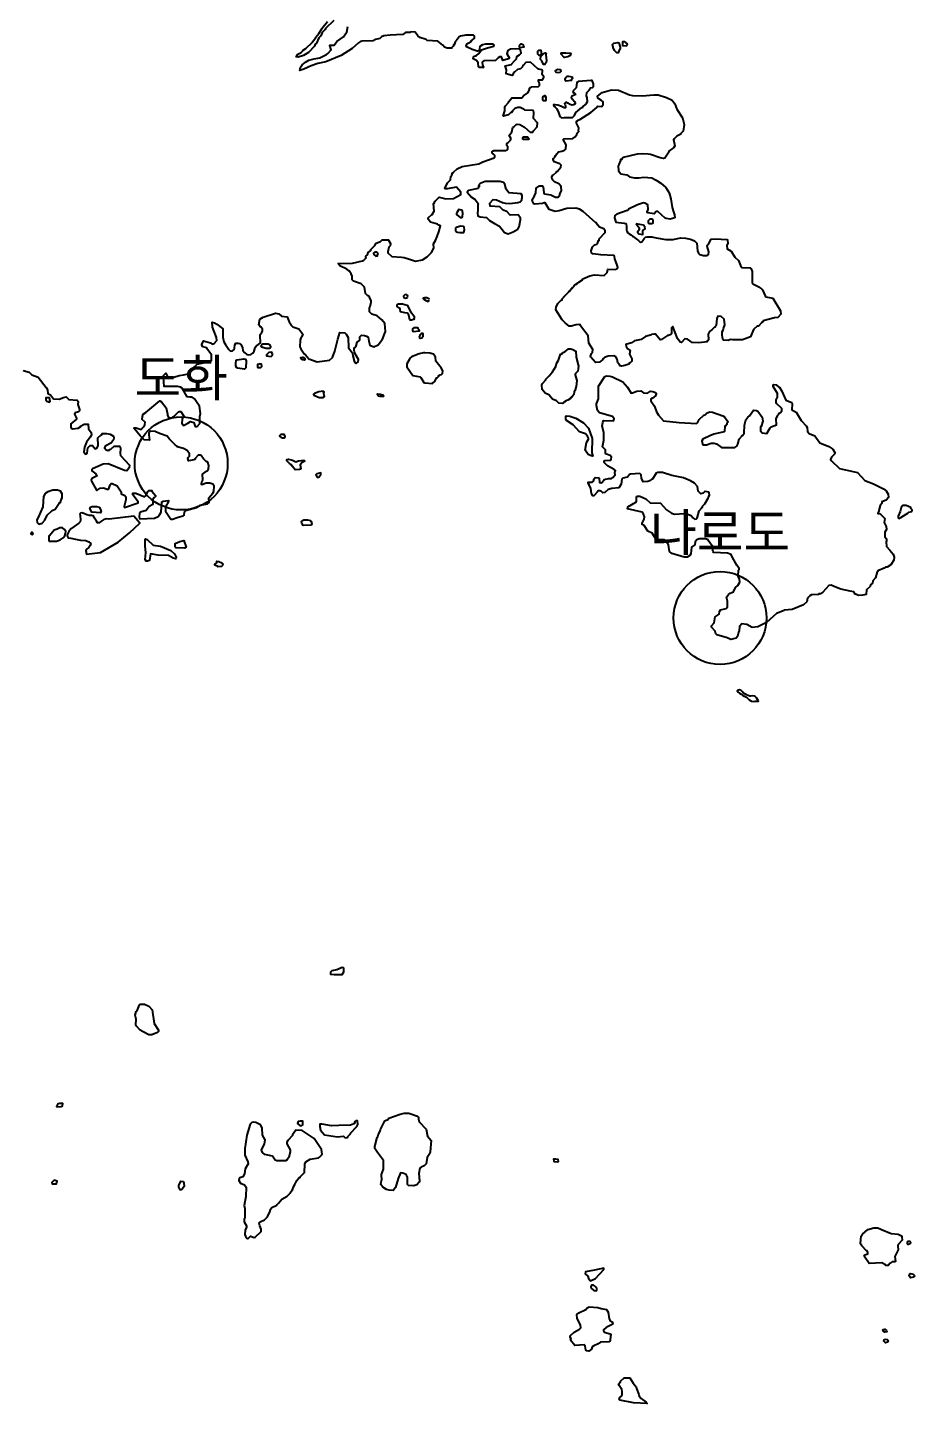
# Model space of a CAD drawing. Header units: millimetres. Extents: x -19392 to 580976, y -49129 to 736091.
# Drawn here: x 226149 to 250010, y 81149 to 118143 of the extents above; entities that cross this region are included whole.
import ezdxf
from ezdxf.enums import TextEntityAlignment as Align

# ---------------------------------------------------------------- set-up
doc = ezdxf.new("R2010")
doc.units = ezdxf.units.MM
for name, color, linetype in [('2121', 7, 'Continuous'), ('2122', 7, 'Continuous'), ('AWS', 4, 'Continuous'), ('AWS명', 2, 'Continuous')]:
    doc.layers.add(name, color=color, linetype=linetype)
doc.styles.get("Standard").update_dxf_attribs({"font": ''})
doc.styles.get('Standard').set_extended_font_data('Gulim')

msp = doc.modelspace()

# ---------------------------------------------------------------- linework, layer by layer
at = {"layer": '2121', "color": 7}
for points in [[(226030, 108920), (226193, 108877), (226262, 108802), (226437, 108741), (226650, 108466), (226688, 108398), (226694, 108307), (226769, 108270), (226844, 108161), (227000, 108149), (227117, 108200), (227188, 108212), (227261, 108143), (227482, 108125), (227513, 108088), (227501, 108007), (227552, 107869), (227552, 107838), (227521, 107807), (227427, 107788), (227421, 107778), (227421, 107778), (227414, 107747), (227465, 107638), (227465, 107613), (227316, 107488), (227316, 107401), (227328, 107369), (227361, 107358), (227516, 107373), (227584, 107414), (227578, 107423), (227672, 107476), (227784, 107483), (227791, 107358), (227866, 107258), (227873, 107196), (227839, 107130), (227735, 106995), (227686, 106864), (227668, 106739), (227709, 106670), (227756, 106696), (227768, 106839), (227836, 106909), (227898, 106909), (227967, 106814), (228024, 106840), (228054, 106909), (228042, 107115), (228135, 107191), (228147, 107191), (228159, 107228), (228159, 107228), (228272, 107226), (228372, 107210), (228460, 107154), (228473, 107116), (228464, 107061), (228405, 106985), (228405, 106973), (228242, 106891), (228217, 106844), (228261, 106788), (228317, 106774), (228349, 106776), (228356, 106794), (228393, 106807), (228480, 106892), (228623, 106892), (228655, 106830), (228646, 106692), (228655, 106636), (228894, 106375), (228887, 106306), (228825, 106228), (228755, 106234), (228319, 106410), (228180, 106401), (227900, 106277), (227882, 106259), (227882, 106227), (227989, 106144), (228020, 106090), (227883, 106021), (227883, 106021), (227858, 105983), (227867, 105948), (228003, 105703), (228027, 105709), (228108, 105762), (228189, 105766), (228321, 105723), (228340, 105741), (228371, 105848), (228396, 105885), (228427, 105883), (228558, 105817), (228671, 105662), (228671, 105605), (228771, 105562), (228797, 105524), (228797, 105443), (228748, 105268), (228754, 105237), (229128, 105363), (229128, 105388), (228984, 105582), (228984, 105625), (229059, 105625), (229274, 105536), (229302, 105532), (229334, 105554), (229390, 105670), (229414, 105695), (229496, 105692), (229496, 105680), (229496, 105680), (229590, 105565), (229590, 105533), (229552, 105496), (229540, 105496), (229521, 105464), (229522, 105315), (229422, 105264), (229341, 105155), (229187, 105112), (229160, 105079), (229154, 104992), (229161, 104951), (229173, 104938), (229561, 104952), (229661, 104993), (229699, 105038), (229741, 105115), (229759, 105390), (229796, 105412), (229940, 105428), (229940, 105404), (229860, 105260), (229860, 105141), (230005, 104926), (230048, 104929), (230198, 104982), (230335, 105014), (230360, 105033), (230372, 105123), (230397, 105162), (230691, 105237), (230691, 105237), (230803, 105303), (230990, 105336), (231034, 105376), (231027, 105495), (231139, 105620), (231164, 105670), (231170, 105814), (231132, 105870), (231051, 105894), (230951, 105894), (230838, 105851), (230826, 105862), (230826, 105888), (230851, 105958), (230869, 105981), (230856, 106132), (230961, 106217), (230981, 106223), (231018, 106269), (231030, 106370), (230999, 106453), (230986, 106453), (230985, 106467), (230955, 106479), (230880, 106544), (230823, 106638), (230798, 106644), (230736, 106643), (230662, 106558), (230655, 106537), (230642, 106537), (230642, 106537), (230630, 106521), (230480, 106492), (230461, 106555), (230467, 106580), (230504, 106617), (230510, 106685), (230448, 106770), (230348, 106823), (230179, 106872), (230179, 106885), (230166, 106885), (230122, 106922), (229972, 107075), (229903, 107159), (229697, 107232), (229584, 107283), (229453, 107295), (229416, 107233), (229409, 107195), (229429, 107051), (229423, 107045), (229291, 107054), (229183, 107164), (229015, 107365), (229021, 107384), (229072, 107381), (229203, 107335), (229246, 107369), (229246, 107382), (229271, 107407), (229302, 107463), (229302, 107463), (229314, 107532), (229233, 107607), (229239, 107683), (229263, 107749), (229332, 107795), (229705, 108110), (229757, 108075), (229876, 107918), (229913, 107752), (229913, 107709), (229951, 107646), (230032, 107650), (230058, 107663), (230058, 107675), (230095, 107691), (230211, 107808), (230232, 107823), (230276, 107816), (230357, 107698), (230357, 107679), (230314, 107610), (230302, 107485), (230302, 107485), (230325, 107468), (230348, 107445), (230458, 107508), (230533, 107554), (230626, 107520), (230661, 107416), (230712, 107416), (230782, 107496), (230782, 107687), (230805, 107768), (230776, 107965), (230712, 108057), (230637, 108161), (230580, 108205), (230524, 108201), (230442, 108216), (230311, 108444), (230261, 108471), (230192, 108491), (229825, 108490), (229804, 108742), (229810, 108783), (229866, 108846), (229916, 108758), (229954, 108749), (230085, 108744), (230229, 108784), (230229, 108784), (230344, 108807), (230517, 108838), (230597, 108985), (230714, 109091), (230881, 109128), (231059, 109152), (231096, 109202), (231095, 109340), (231095, 109340), (230976, 109515), (230976, 109528), (230869, 109561), (230838, 109599), (230838, 109618), (230887, 109718), (231075, 109665), (231119, 109631), (231169, 109644), (231169, 109644), (231238, 109725), (231237, 109806), (231130, 110087), (231117, 110218), (231180, 110207), (231246, 110169), (231393, 110051), (231405, 110051), (231406, 109817), (231431, 109695), (231475, 109623), (231495, 109597), (231569, 109483), (231613, 109444), (231667, 109453), (231709, 109486), (231719, 109521), (231726, 109614), (231757, 109658), (231809, 109653), (231851, 109646), (231900, 109611), (231931, 109527), (231942, 109462), (231986, 109402), (232051, 109350), (232104, 109339), (232161, 109348), (232212, 109386), (232246, 109443), (232273, 109538), (232273, 109538), (232313, 109590), (232372, 109627), (232417, 109669), (232417, 109724), (232406, 109810), (232407, 109894), (232451, 109947), (232474, 109985), (232467, 110029), (232426, 110092), (232408, 110099), (232373, 110147), (232398, 110304), (232485, 110355), (232822, 110462), (232910, 110449), (232978, 110380), (233135, 110366), (233185, 110228), (233257, 110127), (233285, 110098), (233448, 110045), (233555, 109903), (233521, 109819), (233502, 109800), (233480, 109733), (233475, 109558), (233501, 109501), (233594, 109374), (233626, 109345), (233719, 109239), (233942, 109151), (234270, 109204), (234358, 109274), (234417, 109438), (234500, 109767), (234554, 109943), (234686, 109937), (234725, 109895), (234774, 109806), (234780, 109531), (234885, 109403), (234900, 109336), (234900, 109313), (234950, 109144), (234988, 109120), (235001, 109123), (235044, 109157), (235057, 109220), (234962, 109371), (234943, 109422), (234934, 109457), (234936, 109532), (234956, 109537), (234993, 109588), (235015, 109682), (235080, 109726), (235092, 109750), (235092, 109825), (235136, 109870), (235211, 109864), (235211, 109864), (235268, 109849), (235315, 109820), (235327, 109714), (235362, 109603), (235468, 109556), (235579, 109608), (235702, 109761), (235779, 109966), (235761, 110190), (235679, 110283), (235552, 110396), (235408, 110433), (235352, 110495), (235345, 110608), (235364, 110639), (235395, 110758), (235392, 110794), (235351, 110895), (235318, 110925), (235305, 110925), (235244, 110989), (235218, 111160), (235125, 111250), (234918, 111325), (234881, 111362), (234880, 111462), (234855, 111524), (234805, 111602), (234792, 111602), (234739, 111646), (234552, 111737), (234507, 111797), (234891, 111812), (235160, 111869), (235197, 111887), (235260, 111950), (235247, 111969), (235253, 111992), (235297, 112032), (235316, 112094), (235384, 112151), (235384, 112151), (235384, 112176), (235491, 112284), (235524, 112342), (235645, 112392), (235686, 112432), (235858, 112437), (235858, 112424), (235915, 112340), (235908, 112271), (235871, 112240), (235840, 112115), (235846, 112084), (235946, 111984), (236209, 111973), (236209, 111973), (236283, 111960), (236428, 111912), (236585, 111857), (236778, 111900), (236899, 111978), (237020, 112093), (237080, 112214), (237068, 112328), (237128, 112413), (237171, 112528), (237213, 112648), (237256, 112813), (237217, 112825), (237179, 112860), (236993, 112912), (236924, 112993), (236924, 113031), (237030, 113112), (237042, 113112), (237042, 113137), (237085, 113208), (237073, 113412), (237085, 113415), (237098, 113441), (237085, 113447), (237117, 113462), (237123, 113481), (237222, 113581), (237403, 113538), (237610, 113545), (237803, 113652), (237809, 113714), (237692, 113855), (237434, 113804), (237384, 113807), (237378, 113816), (237448, 113969), (237527, 114045), (237533, 114139), (237564, 114170), (237583, 114233), (237608, 114244), (237608, 114244), (237608, 114256), (237707, 114345), (237844, 114408), (238287, 114479), (238394, 114529), (238705, 114643), (238718, 114655), (238718, 114705), (238687, 114736), (238674, 114736), (238649, 114767), (238649, 114811), (238661, 114823), (238690, 114833), (239011, 114834), (239054, 114859), (239067, 114875), (239073, 114931), (239042, 114969), (239042, 115012), (239054, 115037), (239073, 115043), (239141, 115113), (239147, 115131), (239147, 115169), (239103, 115243), (239178, 115338), (239209, 115462), (239228, 115462), (239228, 115475), (239296, 115538), (239296, 115538), (239324, 115547), (239396, 115538), (239521, 115464), (239671, 115326), (239740, 115330), (239759, 115364), (239858, 115471), (239864, 115577), (239764, 115696), (239770, 115858), (239763, 115896), (239750, 115911), (239526, 115919), (239513, 115935), (239401, 115994), (239338, 115994), (239263, 115969), (239194, 115900), (239194, 115887), (239182, 115887), (239182, 115862), (239154, 115859), (239089, 115794), (238952, 115761), (238945, 115771), (238989, 115906), (238988, 116017), (239001, 116017), (239006, 116036), (239084, 116128), (239084, 116147), (239084, 116147), (239101, 116153), (239175, 116250), (239443, 116257), (239493, 116305), (239612, 116391), (239649, 116470), (239656, 116514), (239669, 116527), (239689, 116528), (239713, 116546), (239892, 116555), (239918, 116583), (239923, 116651), (239898, 116705), (239898, 116736), (240004, 116740), (240035, 116796), (240035, 116821), (239997, 116883), (240004, 116980), (239985, 117002), (239897, 117020), (239879, 117033), (239684, 117214), (239558, 117206), (239486, 117126), (239474, 117126), (239461, 117089), (239409, 117031), (239328, 117013), (239247, 116941), (239247, 116941), (239228, 116937), (239185, 116853), (239023, 116902), (239035, 117005), (239003, 117117), (239166, 117149), (239166, 117162), (239246, 117252), (239303, 117301), (239309, 117362), (239382, 117407), (239427, 117450), (239414, 117540), (239405, 117555), (239359, 117571), (239146, 117558), (239083, 117524), (239058, 117499), (239046, 117440), (239102, 117337), (239103, 117311), (239090, 117299), (238940, 117254), (238902, 117351), (238852, 117351), (238809, 117329), (238740, 117261), (238428, 117244), (238391, 117222), (238384, 117203), (238385, 117140), (238385, 117140), (238416, 117069), (238297, 117071), (238284, 117084), (238272, 117197), (238228, 117253), (238142, 117297), (238146, 117352), (238177, 117377), (238230, 117393), (238288, 117442), (238312, 117474), (238320, 117485), (238364, 117544), (238523, 117600), (238695, 117641), (238701, 117667), (238677, 117698), (238470, 117694), (238388, 117675), (238321, 117634), (238305, 117578), (238306, 117572), (238309, 117550), (238304, 117539), (238287, 117519), (238259, 117509), (238244, 117509), (238108, 117552), (237958, 117626), (237946, 117642), (237970, 117695), (237970, 117695), (238001, 117726), (238081, 117767), (238095, 117793), (238114, 117799), (238170, 117858), (238176, 117914), (238150, 117942), (237944, 117939), (237795, 117913), (237757, 117895), (237682, 117781), (237651, 117762), (237623, 117679), (237610, 117676), (237608, 117638), (237596, 117638), (237558, 117594), (237564, 117584), (237439, 117587), (237371, 117611), (237321, 117665), (237189, 117774), (236901, 117798), (236870, 117817), (236702, 117872), (236652, 117919), (236582, 118015), (236458, 118029), (236433, 118013), (236319, 118011), (236245, 117958), (236245, 117958), (235908, 117942), (235734, 117916), (235673, 117897), (235626, 117850), (235507, 117823), (235445, 117786), (235139, 117776), (235108, 117767), (235053, 117735), (234879, 117578), (234585, 117390), (234174, 117222), (233960, 117176), (233782, 117110), (233587, 117023), (233478, 116990), (233492, 117078), (233539, 117136), (233629, 117215), (233718, 117263), (233861, 117301), (233960, 117320), (234011, 117331), (234190, 117419), (234229, 117447), (234322, 117539), (234278, 117661), (234284, 117670), (234403, 117670), (234472, 117771), (234646, 117890), (234646, 117890), (234705, 117975), (234739, 118015), (234770, 118171)], [(234390, 118336), (234161, 118117), (234158, 118088), (234077, 118006), (234040, 117919), (233990, 117869), (233922, 117726), (233889, 117692), (233869, 117646), (233704, 117474), (233573, 117393), (233429, 117350), (233380, 117357), (233423, 117427), (233510, 117471), (233560, 117517), (233566, 117534), (233636, 117582), (233816, 117750), (233816, 117762), (233903, 117874), (233902, 117887), (233985, 117983), (233985, 117983), (234067, 118107), (234067, 118120), (234220, 118307)]]:
    msp.add_lwpolyline(points, dxfattribs=at)
at = {"layer": '2122', "color": 7}
for points in [[(239503, 117636), (239491, 117669), (239454, 117688), (239434, 117692), (239410, 117696), (239387, 117670), (239375, 117635), (239388, 117613), (239409, 117606), (239452, 117612), (239511, 117625), (239504, 117637), (239504, 117637)], [(241901, 117604), (241888, 117690), (241919, 117721), (242031, 117740), (242055, 117731), (242091, 117612), (242088, 117559), (242070, 117553), (242038, 117459), (242007, 117459), (241944, 117524), (241901, 117604), (241901, 117604)], [(242163, 117703), (242162, 117766), (242199, 117766), (242281, 117703), (242275, 117660), (242250, 117644), (242163, 117647), (242163, 117703), (242163, 117703)], [(239946, 117402), (239946, 117415), (239983, 117427), (239970, 117526), (239895, 117526), (239871, 117502), (239871, 117440), (239908, 117402), (239946, 117402), (239946, 117402)], [(239952, 117302), (239958, 117364), (240052, 117452), (240076, 117459), (240102, 117446), (240096, 117409), (240108, 117246), (240103, 117202), (240065, 117150), (240028, 117146), (239981, 117246), (239952, 117283), (239952, 117302), (239952, 117302)], [(240632, 117459), (240757, 117455), (240764, 117427), (240739, 117382), (240683, 117354), (240590, 117341), (240501, 117429), (240507, 117460), (240514, 117467), (240632, 117459), (240632, 117459)], [(240484, 117003), (240414, 117014), (240367, 117000), (240342, 116975), (240367, 116944), (240417, 116936), (240481, 116942), (240501, 116970), (240498, 116998), (240476, 117009), (240476, 117009)], [(240830, 116442), (240821, 116407), (240860, 116379), (240893, 116352), (240879, 116332), (240840, 116318), (240796, 116296), (240777, 116265), (240804, 116223), (240863, 116156), (240883, 116120), (240880, 116089), (240841, 116067), (240791, 116058), (240744, 116072), (240685, 116111), (240651, 116139), (240629, 116130), (240599, 116100), (240615, 116066), (240624, 116027), (240621, 115988), (240582, 115985), (240512, 116024), (240417, 116052), (240342, 116065), (240311, 116071), (240295, 116062), (240306, 116032), (240345, 116001), (240390, 115957), (240390, 115957), (240432, 115856), (240469, 115748), (240513, 115712), (240595, 115724), (240814, 115724), (240864, 115781), (240901, 115856), (241065, 115996), (241085, 116002), (241085, 116015), (241158, 116074), (241191, 116113), (241212, 116151), (241207, 116255), (241191, 116305), (241193, 116394), (241257, 116457), (241257, 116470), (241298, 116519), (241348, 116535), (241373, 116564), (241379, 116632), (241341, 116717), (241316, 116722), (240963, 116688), (240951, 116672), (240923, 116668), (240905, 116518), (240830, 116442), (240830, 116442)], [(240704, 116833), (240797, 116814), (240809, 116774), (240773, 116724), (240779, 116718), (240635, 116698), (240610, 116730), (240610, 116773), (240628, 116804), (240666, 116836), (240704, 116833), (240704, 116833)], [(240087, 116177), (240100, 116190), (240100, 116265), (240074, 116303), (240050, 116303), (240050, 116290), (240025, 116290), (239999, 116265), (239999, 116202), (240025, 116177), (240087, 116177), (240087, 116177)], [(239554, 115203), (239597, 115202), (239634, 115161), (239629, 115136), (239491, 115132), (239478, 115145), (239478, 115189), (239503, 115205), (239554, 115203), (239554, 115203)], [(237687, 113150), (237692, 113115), (237787, 113034), (237836, 113034), (237855, 113066), (237859, 113147), (237855, 113209), (237830, 113237), (237750, 113247), (237687, 113150), (237687, 113150)], [(242523, 112861), (242604, 112757), (242604, 112706), (242561, 112637), (242598, 112600), (242699, 112582), (242698, 112682), (242766, 112728), (242752, 112782), (242723, 112829), (242523, 112861), (242523, 112861)], [(242912, 112993), (242891, 112995), (242841, 112944), (242841, 112895), (242860, 112876), (242941, 112870), (242978, 112892), (242984, 112957), (242953, 112989), (242912, 112993), (242912, 112993)], [(237774, 112796), (237681, 112765), (237662, 112746), (237662, 112689), (237693, 112652), (237717, 112645), (237780, 112631), (237888, 112634), (237906, 112715), (237899, 112768), (237874, 112797), (237793, 112803), (237774, 112796), (237774, 112796)], [(235582, 112068), (235546, 112099), (235494, 112099), (235461, 112078), (235466, 112037), (235521, 111998), (235562, 112001), (235567, 112027), (235585, 112071), (235585, 112071)], [(236300, 110476), (236183, 110495), (236176, 110567), (236156, 110596), (236095, 110641), (236095, 110685), (236132, 110716), (236239, 110717), (236363, 110674), (236454, 110507), (236552, 110380), (236552, 110324), (236540, 110321), (236552, 110315), (236540, 110290), (236478, 110271), (236447, 110274), (236434, 110286), (236408, 110411), (236370, 110464), (236300, 110476), (236300, 110476)], [(236388, 110901), (236362, 110943), (236334, 110966), (236298, 110958), (236267, 110924), (236272, 110888), (236321, 110868), (236373, 110881), (236373, 110881)], [(236963, 110841), (236895, 110875), (236833, 110880), (236795, 110867), (236815, 110836), (236878, 110794), (236911, 110776), (236955, 110802), (236955, 110802)], [(236589, 110067), (236541, 110065), (236510, 110043), (236510, 109993), (236528, 109974), (236691, 109991), (236685, 110019), (236661, 110040), (236661, 110059), (236641, 110069), (236589, 110067), (236589, 110067)], [(236785, 109896), (236788, 109824), (236760, 109790), (236716, 109780), (236697, 109816), (236718, 109891), (236749, 109925), (236777, 109927), (236785, 109896), (236785, 109896)], [(232423, 109579), (232467, 109552), (232566, 109522), (232668, 109521), (232694, 109561), (232675, 109602), (232619, 109630), (232475, 109626), (232423, 109579), (232423, 109579)], [(231755, 109099), (231758, 109196), (231776, 109208), (231964, 109237), (232014, 109231), (232032, 109179), (232021, 108991), (231984, 108956), (231799, 108983), (231777, 108996), (231752, 109039), (231755, 109099), (231755, 109099)], [(232644, 109410), (232582, 109345), (232582, 109320), (232701, 109299), (232738, 109330), (232738, 109368), (232713, 109418), (232644, 109410), (232644, 109410)], [(233599, 109197), (233550, 109208), (233512, 109226), (233503, 109269), (233553, 109278), (233596, 109255), (233620, 109217), (233599, 109197), (233599, 109197)], [(236837, 109398), (236799, 109400), (236685, 109374), (236475, 109293), (236431, 109255), (236417, 109209), (236357, 109105), (236351, 109024), (236514, 108784), (236714, 108750), (236732, 108738), (236815, 108601), (236836, 108590), (237043, 108574), (237040, 108583), (237108, 108630), (237151, 108727), (237170, 108727), (237206, 108764), (237215, 108788), (237234, 108786), (237244, 108809), (237289, 108815), (237313, 108840), (237326, 108909), (237281, 108996), (237131, 109171), (237124, 109276), (237068, 109358), (236974, 109389), (236837, 109398), (236837, 109398)], [(240182, 108781), (240273, 108889), (240362, 109025), (240380, 109106), (240436, 109204), (240485, 109357), (240517, 109357), (240517, 109369), (240538, 109383), (240551, 109408), (240607, 109427), (240703, 109501), (240762, 109503), (240822, 109489), (240897, 109439), (240910, 109277), (240974, 109040), (240956, 108908), (240887, 108837), (240881, 108818), (240887, 108768), (240925, 108652), (240911, 108492), (240877, 108371), (240858, 108352), (240847, 108281), (240820, 108240), (240795, 108227), (240783, 108192), (240758, 108189), (240752, 108180), (240752, 108180), (240758, 108171), (240683, 108124), (240616, 108099), (240616, 108080), (240565, 108063), (240565, 108051), (240540, 108035), (240440, 108041), (240384, 108107), (240271, 108150), (240170, 108268), (240071, 108312), (239995, 108411), (239988, 108537), (240001, 108574), (240094, 108668), (240094, 108693), (240182, 108781), (240182, 108781)], [(232427, 109005), (232452, 109029), (232440, 109091), (232377, 109104), (232377, 109091), (232339, 109080), (232340, 109016), (232352, 109005), (232427, 109005), (232427, 109005)], [(226745, 108073), (226757, 108086), (226745, 108186), (226645, 108185), (226645, 108135), (226670, 108098), (226745, 108073), (226745, 108073)], [(233985, 108351), (233873, 108307), (233841, 108282), (233854, 108256), (233998, 108200), (234098, 108198), (234135, 108223), (234110, 108329), (234129, 108335), (234129, 108348), (234103, 108370), (233985, 108351), (233985, 108351)], [(235637, 108290), (235709, 108269), (235722, 108222), (235632, 108219), (235591, 108228), (235566, 108265), (235566, 108291), (235637, 108290), (235637, 108290)], [(241354, 106615), (241311, 106626), (241232, 106667), (241150, 106779), (241187, 106985), (241243, 107079), (241243, 107104), (241212, 107153), (241161, 107216), (240999, 107272), (240829, 107459), (240653, 107576), (240629, 107620), (240628, 107689), (240641, 107702), (240735, 107696), (240897, 107640), (241104, 107516), (241236, 107373), (241336, 107098), (241332, 106712), (241354, 106615), (241354, 106615)], [(233004, 107211), (233045, 107208), (233071, 107151), (233065, 107101), (233006, 107105), (232939, 107154), (232939, 107173), (232977, 107213), (233004, 107211), (233004, 107211)], [(233613, 106484), (233535, 106447), (233483, 106382), (233498, 106291), (233492, 106271), (233467, 106256), (233349, 106252), (233274, 106344), (233267, 106363), (233248, 106370), (233248, 106382), (233223, 106395), (233223, 106407), (233198, 106420), (233129, 106492), (233129, 106533), (233173, 106536), (233279, 106515), (233365, 106467), (233443, 106492), (233584, 106509), (233613, 106484), (233613, 106484)], [(233964, 106155), (233936, 106148), (233905, 106114), (233937, 106052), (233987, 106052), (234036, 106130), (234036, 106174), (233964, 106155), (233964, 106155)], [(226561, 105258), (226437, 104973), (226399, 104910), (226406, 104839), (226456, 104792), (226543, 104817), (226618, 104899), (226674, 105029), (226811, 105156), (226892, 105196), (226998, 105354), (227012, 105370), (227038, 105377), (227054, 105456), (227085, 105499), (227078, 105606), (227034, 105678), (226959, 105706), (226828, 105705), (226700, 105658), (226628, 105611), (226579, 105536), (226561, 105258), (226561, 105258)], [(227734, 103982), (228112, 104031), (228592, 104309), (228896, 104561), (229174, 104814), (229009, 105003), (228347, 104925), (228278, 104934), (228201, 104915), (228123, 104865), (228073, 104824), (228032, 104824), (228005, 104869), (227950, 104956), (227922, 105010), (227881, 105024), (227812, 105019), (227749, 105037), (227662, 105073), (227611, 105091), (227575, 105087), (227561, 105068), (227566, 105014), (227575, 104909), (227567, 104849), (227526, 104813), (227403, 104730), (227316, 104666), (227257, 104593), (227221, 104519), (227216, 104474), (227216, 104474), (227244, 104424), (227317, 104410), (227436, 104383), (227573, 104356), (227719, 104352), (227801, 104316), (227852, 104270), (227838, 104216), (227797, 104165), (227756, 104124), (227720, 104083), (227734, 103982), (227734, 103982)], [(228011, 105268), (228079, 105248), (228135, 105147), (228111, 105092), (227879, 105109), (227823, 105215), (227846, 105244), (227892, 105262), (228011, 105268), (228011, 105268)], [(249627, 105133), (249572, 105008), (249572, 104958), (249591, 104946), (249645, 104968), (249784, 105062), (249834, 105084), (249860, 105109), (249940, 105129), (249946, 105172), (249909, 105213), (249909, 105238), (249789, 105290), (249709, 105295), (249684, 105284), (249652, 105240), (249627, 105133), (249627, 105133)], [(233652, 104909), (233684, 104910), (233759, 104889), (233784, 104861), (233797, 104798), (233778, 104767), (233566, 104753), (233527, 104818), (233522, 104854), (233532, 104873), (233547, 104890), (233584, 104906), (233652, 104909), (233652, 104909)], [(226244, 104568), (226240, 104531), (226271, 104504), (226301, 104531), (226287, 104562), (226267, 104565), (226244, 104568), (226244, 104568)], [(226959, 104346), (227030, 104373), (227112, 104419), (227157, 104474), (227175, 104542), (227184, 104592), (227143, 104647), (227088, 104688), (227015, 104688), (226945, 104658), (226863, 104625), (226745, 104481), (226720, 104468), (226720, 104349), (226733, 104337), (226933, 104337), (226959, 104346), (226959, 104346)], [(229728, 104201), (230007, 104079), (230101, 103989), (230145, 103899), (230139, 103861), (230071, 103876), (229945, 103948), (229664, 103953), (229458, 103996), (229434, 103815), (229377, 103793), (229340, 103796), (229315, 103841), (229333, 104020), (229316, 104209), (229313, 104383), (229325, 104396), (229369, 104377), (229525, 104222), (229728, 104201), (229728, 104201)], [(230251, 104323), (230356, 104355), (230419, 104174), (230376, 104146), (230138, 104158), (230119, 104179), (230125, 104267), (230251, 104323), (230251, 104323)], [(231297, 103790), (231376, 103750), (231402, 103722), (231395, 103678), (231369, 103653), (231265, 103643), (231265, 103655), (231190, 103687), (231190, 103718), (231245, 103753), (231245, 103796), (231297, 103790), (231297, 103790)], [(245815, 100030), (245788, 100077), (245760, 100122), (245727, 100157), (245706, 100169), (245659, 100173), (245607, 100169), (245582, 100169), (245534, 100181), (245487, 100200), (245443, 100225), (245412, 100247), (245374, 100290), (245337, 100328), (245303, 100340), (245251, 100321), (245241, 100309), (245264, 100275), (245303, 100247), (245344, 100218), (245387, 100193), (245432, 100170), (245476, 100146), (245489, 100138), (245528, 100103), (245565, 100068), (245606, 100040), (245629, 100030), (245677, 100025), (245728, 100028), (245753, 100030), (245803, 100030), (245815, 100030), (245815, 100030)], [(234472, 92810), (234332, 92779), (234301, 92748), (234301, 92692), (234395, 92683), (234613, 92687), (234657, 92755), (234663, 92849), (234650, 92865), (234612, 92868), (234472, 92810), (234472, 92810)], [(229069, 91479), (229044, 91587), (229075, 91687), (229108, 91734), (229161, 91868), (229180, 91887), (229293, 91887), (229412, 91832), (229500, 91732), (229557, 91364), (229670, 91189), (229670, 91151), (229646, 91126), (229490, 91064), (229415, 91063), (229259, 91138), (229176, 91187), (229080, 91291), (229064, 91325), (229069, 91479), (229069, 91479)], [(227008, 89211), (226966, 89206), (226928, 89137), (226934, 89124), (227053, 89131), (227090, 89153), (227097, 89218), (227008, 89211), (227008, 89211)], [(235565, 87897), (235491, 88004), (235496, 88056), (235553, 88298), (235574, 88328), (235584, 88374), (235634, 88474), (235644, 88518), (235763, 88748), (235857, 88792), (235870, 88817), (236176, 88931), (236281, 88956), (236406, 88957), (236644, 88876), (236667, 88843), (236667, 88793), (236688, 88724), (236876, 88527), (236909, 88333), (237009, 88222), (236985, 87913), (236972, 87866), (236904, 87759), (236873, 87591), (236824, 87537), (236737, 87502), (236705, 87477), (236680, 87333), (236694, 87127), (236681, 87102), (236619, 87024), (236544, 87002), (236544, 87002), (236395, 87011), (236375, 87036), (236368, 87232), (236337, 87304), (236242, 87342), (236187, 87350), (236119, 87200), (236051, 86956), (235989, 86875), (235876, 86881), (235808, 86902), (235707, 86967), (235657, 87037), (235669, 87142), (235682, 87155), (235675, 87305), (235730, 87449), (235730, 87679), (235565, 87897), (235565, 87897)], [(231836, 87145), (231877, 87073), (231990, 87030), (232034, 86961), (232022, 86711), (231979, 86474), (231992, 86393), (231999, 86199), (231998, 86135), (231974, 86111), (231974, 86036), (232037, 85924), (232038, 85893), (232000, 85805), (231994, 85693), (232010, 85646), (232045, 85593), (232063, 85582), (232094, 85593), (232144, 85643), (232245, 85609), (232270, 85618), (232438, 85775), (232438, 85837), (232396, 85921), (232381, 85994), (232387, 86012), (232406, 86032), (232528, 86089), (232605, 86170), (232630, 86233), (232667, 86289), (232685, 86370), (232685, 86370), (232726, 86419), (232854, 86477), (232861, 86498), (232905, 86535), (232990, 86645), (233134, 86721), (233227, 86815), (233227, 86828), (233277, 86897), (233312, 86992), (233343, 87036), (233392, 87144), (233457, 87222), (233482, 87222), (233488, 87241), (233600, 87360), (233606, 87579), (233637, 87647), (233749, 87720), (233980, 87755), (234005, 87767), (234067, 87830), (234074, 87855), (234055, 87980), (233860, 88273), (233534, 88485), (233365, 88496), (233278, 88372), (233278, 88353), (233154, 88218), (233129, 88174), (233129, 88131), (233217, 87972), (233217, 87972), (233218, 87915), (233181, 87759), (233137, 87712), (233137, 87699), (233087, 87674), (232855, 87670), (232812, 87688), (232743, 87801), (232530, 87844), (232468, 87900), (232442, 87956), (232449, 87991), (232523, 88119), (232542, 88237), (232472, 88362), (232459, 88562), (232415, 88637), (232290, 88705), (232241, 88712), (232184, 88705), (232140, 88655), (232048, 88361), (231993, 88004), (231994, 87823), (232077, 87643), (232088, 87592), (232000, 87455), (231983, 87324), (231939, 87242), (231865, 87214), (231839, 87192), (231836, 87145), (231836, 87145)], [(233481, 88740), (233433, 88728), (233415, 88681), (233481, 88616), (233528, 88619), (233552, 88641), (233552, 88741), (233481, 88740), (233481, 88740)], [(234521, 88622), (234327, 88618), (234077, 88658), (234015, 88655), (234011, 88595), (234028, 88499), (234140, 88374), (234491, 88319), (234653, 88332), (234697, 88295), (234747, 88301), (234766, 88311), (234766, 88323), (234834, 88395), (234834, 88420), (235009, 88596), (235033, 88646), (235026, 88746), (234977, 88746), (234958, 88733), (234946, 88708), (234952, 88690), (234926, 88664), (234839, 88633), (234521, 88622), (234521, 88622)], [(240365, 87715), (240303, 87714), (240309, 87668), (240328, 87652), (240397, 87649), (240435, 87659), (240428, 87711), (240365, 87715), (240365, 87715)], [(226813, 87055), (226933, 87055), (226947, 87122), (226866, 87152), (226806, 87093), (226813, 87055), (226813, 87055)], [(230220, 87014), (230278, 87124), (230333, 87118), (230353, 87084), (230359, 86981), (230303, 86898), (230285, 86890), (230253, 86896), (230216, 86967), (230220, 87014), (230220, 87014)], [(249124, 85829), (249381, 85721), (249575, 85697), (249657, 85653), (249670, 85628), (249676, 85541), (249570, 85422), (249558, 85384), (249571, 85284), (249477, 85103), (249497, 84965), (249484, 84953), (249409, 84958), (249355, 84919), (249303, 84855), (249241, 84858), (249229, 84874), (249134, 84927), (248791, 84913), (248659, 85106), (248671, 85150), (248752, 85169), (248758, 85209), (248733, 85256), (248721, 85256), (248590, 85388), (248558, 85437), (248562, 85557), (248576, 85643), (248613, 85705), (248756, 85825), (248919, 85870), (249025, 85870), (249025, 85870), (249124, 85829), (249124, 85829)], [(249912, 85484), (249891, 85503), (249866, 85508), (249834, 85501), (249814, 85479), (249810, 85450), (249825, 85428), (249852, 85430), (249890, 85446), (249910, 85468), (249911, 85484), (249911, 85484)], [(241398, 84737), (241163, 84687), (241151, 84631), (241226, 84569), (241239, 84507), (241295, 84450), (241432, 84507), (241650, 84755), (241656, 84773), (241650, 84783), (241398, 84737), (241398, 84737)], [(249936, 84635), (249973, 84630), (250010, 84592), (249998, 84567), (249972, 84549), (249904, 84529), (249866, 84579), (249872, 84624), (249891, 84642), (249936, 84635), (249936, 84635)], [(241399, 84314), (241376, 84332), (241321, 84332), (241302, 84281), (241315, 84247), (241380, 84188), (241458, 84176), (241469, 84208), (241464, 84238), (241439, 84279), (241399, 84314), (241399, 84314)], [(241022, 83260), (240936, 83431), (240930, 83537), (240979, 83587), (241167, 83672), (241203, 83725), (241260, 83744), (241491, 83732), (241583, 83703), (241729, 83677), (241773, 83608), (241792, 83421), (241805, 83421), (241811, 83384), (241874, 83340), (241892, 83277), (241718, 83196), (241643, 83127), (241643, 83101), (241663, 83070), (241820, 83023), (241837, 83009), (241844, 82978), (241831, 82965), (241825, 82834), (241788, 82805), (241563, 82801), (241501, 82752), (241385, 82702), (241339, 82670), (241320, 82613), (241252, 82557), (241192, 82566), (241192, 82566), (241170, 82585), (241151, 82688), (241120, 82722), (240870, 82706), (240757, 82849), (240770, 82886), (240744, 82936), (240744, 82967), (240856, 83068), (241000, 83146), (241037, 83187), (241022, 83260), (241022, 83260)], [(249165, 83142), (249214, 83147), (249253, 83115), (249254, 83112), (249262, 83073), (249212, 83069), (249209, 83070), (249166, 83095), (249165, 83097), (249160, 83125), (249165, 83142), (249165, 83142)], [(249232, 82879), (249271, 82867), (249299, 82844), (249283, 82797), (249281, 82795), (249232, 82781), (249219, 82785), (249185, 82823), (249185, 82829), (249204, 82869), (249232, 82879), (249232, 82879)], [(242818, 81149), (242450, 81168), (242087, 81235), (242068, 81257), (242081, 81310), (242131, 81348), (242149, 81379), (242149, 81473), (242136, 81529), (242062, 81635), (242048, 81669), (242098, 81735), (242097, 81747), (242204, 81842), (242354, 81842), (242439, 81698), (242523, 81599), (242530, 81549), (242597, 81391), (242599, 81349), (242655, 81287), (242791, 81183), (242818, 81149), (242818, 81149)]]:
    msp.add_lwpolyline(points, dxfattribs=at)
for points in [[(243559, 113028), (243441, 112991), (243328, 113006), (243301, 113017), (243109, 113196), (243058, 113200), (243003, 113133), (242834, 113157), (242821, 113170), (242821, 113188), (242846, 113250), (242840, 113376), (242752, 113423), (242717, 113429), (242557, 113374), (242318, 113260), (242318, 113247), (242284, 113227), (242003, 113125), (241947, 113085), (241941, 113023), (241973, 112908), (242200, 112884), (242241, 112872), (242253, 112852), (242266, 112804), (242267, 112752), (242267, 112701), (242273, 112665), (242300, 112627), (242337, 112594), (242337, 112594), (242380, 112565), (242425, 112536), (242444, 112524), (242483, 112493), (242522, 112462), (242562, 112431), (242585, 112413), (242624, 112379), (242635, 112373), (242671, 112383), (242706, 112421), (242742, 112469), (242776, 112504), (242823, 112514), (242873, 112516), (242925, 112515), (242947, 112514), (243061, 112492), (243324, 112441), (243517, 112441), (243711, 112486), (243851, 112477), (243986, 112449), (244093, 112411), (244155, 112346), (244174, 112143), (244193, 112096), (244237, 112044), (244337, 112013), (244429, 112013), (244468, 112038), (244468, 112038), (244481, 112113), (244437, 112269), (244443, 112294), (244467, 112319), (244542, 112457), (244649, 112460), (244967, 112440), (244979, 112418), (244986, 112343), (244961, 112281), (244974, 112193), (245074, 112134), (245181, 111972), (245275, 111881), (245326, 111744), (245363, 111688), (245582, 111680), (245613, 111658), (245644, 111580), (245645, 111273), (245665, 111248), (245841, 111163), (245843, 111149), (245897, 111120), (245924, 111090), (245991, 110925), (246015, 110900), (246196, 110864), (246404, 110527), (246411, 110439), (246330, 110351), (246330, 110351), (246242, 110338), (245943, 110256), (245926, 110225), (245901, 110220), (245895, 110200), (245818, 110118), (245781, 110118), (245688, 110037), (245688, 110024), (245675, 110024), (245601, 109828), (245382, 109749), (245126, 109742), (245064, 109753), (244995, 109728), (244876, 109737), (244851, 109765), (244832, 109871), (244838, 109959), (244861, 110004), (244868, 110051), (244906, 110153), (244887, 110301), (244805, 110371), (244724, 110384), (244693, 110320), (244675, 110134), (244644, 110102), (244644, 110090), (244631, 110090), (244559, 110011), (244559, 110011), (244498, 109968), (244476, 109933), (244463, 109895), (244470, 109746), (244433, 109717), (244433, 109692), (244208, 109667), (244027, 109672), (243901, 109762), (243831, 109770), (243740, 109674), (243708, 109680), (243639, 109780), (243512, 110104), (243475, 110067), (243469, 110035), (243476, 109911), (243456, 109887), (243395, 109866), (243364, 109866), (243208, 109753), (243164, 109750), (243039, 109897), (242995, 109903), (242939, 109893), (242933, 109884), (242771, 109833), (242658, 109751), (242477, 109723), (242396, 109669), (242246, 109619), (242246, 109619), (242259, 109553), (242300, 109505), (242359, 109463), (242347, 109357), (242404, 109238), (242404, 109182), (242398, 109163), (242361, 109126), (242335, 109119), (242329, 109095), (242216, 109052), (242129, 109041), (242086, 109050), (242086, 109062), (242029, 109130), (242016, 109231), (241972, 109293), (241922, 109312), (241766, 109311), (241667, 109268), (241648, 109248), (241648, 109236), (241629, 109236), (241623, 109217), (241536, 109145), (241430, 109141), (241304, 109284), (241298, 109306), (241323, 109380), (241347, 109410), (241353, 109491), (241353, 109491), (241246, 109659), (241227, 109853), (241024, 110121), (241024, 110134), (241008, 110155), (240909, 110152), (240770, 110111), (240720, 110110), (240613, 110201), (240532, 110288), (240363, 110549), (240368, 110625), (240418, 110725), (240502, 110810), (240530, 110825), (240530, 110851), (240574, 110894), (240574, 110907), (240711, 111038), (240718, 111058), (240736, 111058), (240747, 111068), (240741, 111077), (240792, 111132), (240810, 111132), (240804, 111154), (240823, 111157), (240854, 111188), (240847, 111198), (240860, 111214), (240872, 111214), (240872, 111214), (240872, 111226), (240899, 111246), (240925, 111246), (240944, 111275), (240963, 111275), (240981, 111300), (241075, 111358), (241091, 111383), (241278, 111465), (241403, 111497), (241665, 111479), (241740, 111554), (241758, 111648), (241975, 111638), (242002, 111652), (242026, 111692), (242015, 111754), (241953, 111921), (241942, 111986), (241919, 112017), (241575, 112028), (241356, 112063), (241319, 112090), (241313, 112139), (241350, 112246), (241406, 112303), (241462, 112321), (241481, 112340), (241512, 112415), (241524, 112415), (241531, 112459), (241531, 112459), (241686, 112628), (241692, 112679), (241649, 112728), (241536, 112772), (241483, 112834), (241452, 112891), (241439, 112891), (241094, 113195), (240997, 113264), (240903, 113288), (240659, 113275), (240451, 113212), (240341, 113199), (240185, 113248), (240072, 113429), (240047, 113429), (240003, 113410), (239797, 113393), (239772, 113406), (239721, 113490), (239748, 113555), (239773, 113570), (239784, 113614), (239827, 113696), (239833, 113828), (239920, 113888), (240001, 113891), (240020, 113860), (240039, 113703), (240058, 113672), (240227, 113642), (240227, 113642), (240352, 113586), (240421, 113583), (240465, 113643), (240470, 113674), (240514, 113755), (240501, 113867), (240445, 113939), (240326, 113998), (240282, 114042), (240263, 114067), (240257, 114122), (240269, 114167), (240300, 114182), (240376, 114255), (240376, 114268), (240407, 114283), (240499, 114392), (240506, 114442), (240468, 114480), (240317, 114533), (240292, 114592), (240292, 114623), (240311, 114629), (240334, 114662), (240334, 114680), (240347, 114680), (240352, 114701), (240371, 114707), (240390, 114751), (240436, 114804), (240522, 114818), (240522, 114818), (240598, 114843), (240617, 114861), (240629, 114887), (240641, 114992), (240560, 115133), (240578, 115152), (240816, 115156), (240878, 115202), (240926, 115271), (240939, 115315), (240957, 115318), (240977, 115347), (240971, 115360), (240977, 115444), (240914, 115574), (240920, 115625), (240938, 115628), (240957, 115650), (241007, 115672), (241301, 115857), (241462, 115995), (241481, 116014), (241481, 116027), (241600, 116024), (241637, 116077), (241637, 116143), (241593, 116183), (241487, 116245), (241486, 116301), (241611, 116396), (241861, 116465), (241861, 116465), (242048, 116459), (242342, 116336), (242423, 116317), (242680, 116305), (242998, 116336), (243117, 116332), (243342, 116258), (243489, 116188), (243561, 116090), (243618, 115946), (243768, 115716), (243813, 115535), (243789, 115360), (243714, 115281), (243726, 115278), (243620, 115221), (243546, 115152), (243546, 115140), (243527, 115134), (243565, 114965), (243538, 114916), (243403, 114815), (243399, 114793), (243297, 114630), (243254, 114621), (243172, 114638), (242910, 114726), (242848, 114738), (242703, 114743), (242548, 114737), (242173, 114648), (242173, 114648), (242135, 114607), (242135, 114595), (242105, 114591), (242105, 114572), (242055, 114457), (242061, 114448), (242042, 114429), (242049, 114292), (242112, 114211), (242268, 114186), (242343, 114133), (242343, 114133), (242476, 114105), (242596, 114105), (242732, 114116), (242946, 114100), (243061, 114038), (243186, 113959), (243322, 113839), (243411, 113698), (243458, 113536), (243494, 113301), (243526, 113187), (243552, 113108)], [(239411, 112977), (239410, 113020), (239349, 113108), (239135, 113101), (239047, 113194), (238942, 113231), (238854, 113318), (238591, 113342), (238585, 113417), (238672, 113521), (238766, 113512), (238927, 113439), (238997, 113419), (239128, 113413), (239337, 113435), (239403, 113457), (239447, 113514), (239447, 113540), (239459, 113552), (239453, 113630), (239427, 113670), (239096, 113700), (239027, 113800), (238989, 113935), (238951, 113975), (238858, 114006), (238458, 114005), (238327, 113948), (238295, 113923), (238295, 113904), (238283, 113891), (238283, 113891), (238295, 113891), (238295, 113860), (238283, 113860), (238271, 113816), (238009, 113759), (237977, 113721), (238097, 113578), (238194, 113522), (238272, 113410), (238267, 113384), (238267, 113384), (238264, 113325), (238264, 113234), (238252, 113156), (238264, 113083), (238330, 113053), (238500, 113035), (238579, 112956), (238712, 112872), (238850, 112805), (238917, 112709), (238977, 112630), (239080, 112594), (239213, 112654), (239340, 112721), (239376, 112781)], [(249277, 103638), (249229, 103635), (249191, 103607), (249025, 103540), (249028, 103518), (249009, 103509), (248965, 103344), (248890, 103269), (248878, 103207), (248828, 103156), (248817, 103113), (248716, 103025), (248711, 102900), (248624, 102878), (248511, 102871), (248442, 102899), (248442, 102911), (248417, 102911), (248379, 102970), (248379, 102970), (248280, 102988), (248026, 103046), (247863, 103106), (247766, 103151), (247707, 103138), (247622, 103053), (247544, 102962), (247479, 102914), (247435, 102914), (247428, 102895), (247242, 102892), (247190, 102861), (247130, 102800), (247118, 102700), (247024, 102619), (246719, 102500), (246507, 102477), (246501, 102467), (246295, 102392), (246033, 102147), (245796, 102028), (245640, 102009), (245496, 102096), (245364, 102114), (245302, 102039), (245296, 101919), (245278, 101888), (245252, 101771), (245215, 101721), (245066, 101694), (244968, 101735), (244691, 101811), (244666, 101842), (244647, 101917), (244546, 102020), (244553, 102061), (244618, 102142), (244646, 102299), (244646, 102299), (244753, 102369), (244763, 102443), (244794, 102486), (244944, 102527), (244977, 102564), (244981, 102718), (244956, 102825), (245006, 102900), (245049, 102937), (245143, 102975), (245192, 103087), (245261, 103144), (245310, 103232), (245299, 103308), (245267, 103388), (245278, 103556), (245291, 103569), (245297, 103600), (245235, 103687), (245115, 103890), (245077, 103974), (244976, 104012), (244602, 104029), (244590, 104048), (244583, 104091), (244589, 104185), (244469, 104338), (244457, 104372), (244388, 104397), (244214, 104396), (244157, 104371), (244157, 104371), (244114, 104315), (244103, 104239), (244014, 104171), (243996, 103996), (243964, 103949), (243891, 103902), (243816, 103902), (243478, 104006), (243415, 104056), (243396, 104231), (243289, 104368), (243064, 104374), (242950, 104549), (242838, 104598), (242738, 104757), (242687, 104778), (242687, 104816), (242740, 104923), (242749, 104991), (242724, 105060), (242687, 105113), (242292, 105202), (242298, 105252), (242511, 105381), (242535, 105409), (242529, 105528), (242560, 105543), (242617, 105540), (242779, 105472), (242898, 105360), (243173, 105355), (243173, 105355), (243337, 105175), (243474, 105087), (243555, 105062), (243813, 105075), (243887, 105070), (243999, 105021), (244049, 104960), (244105, 104927), (244149, 104930), (244168, 104952), (244220, 105151), (244292, 105228), (244292, 105240), (244310, 105246), (244310, 105278), (244371, 105333), (244463, 105485), (244466, 105528), (244497, 105571), (244490, 105629), (244478, 105650), (244378, 105668), (244358, 105663), (244323, 105624), (244259, 105606), (244191, 105677), (244171, 105801), (244096, 105889), (243985, 105953), (243796, 106038), (243483, 106099), (243483, 106099), (243233, 106180), (243108, 106176), (243064, 106161), (242958, 106004), (242946, 106004), (242905, 105966), (242834, 105941), (242714, 105931), (242665, 106028), (242658, 106121), (242625, 106150), (242370, 106138), (242344, 106124), (242289, 106055), (242165, 106026), (242140, 106001), (242122, 105864), (242060, 105763), (241872, 105750), (241772, 105719), (241679, 105644), (241629, 105637), (241593, 105666), (241541, 105690), (241496, 105685), (241476, 105649), (241385, 105552), (241360, 105549), (241317, 105611), (241304, 105748), (241260, 105848), (241260, 105848), (241228, 105892), (241228, 105923), (241341, 105921), (241371, 105949), (241390, 106011), (241422, 106042), (241515, 106039), (241528, 106023), (241540, 105912), (241572, 105902), (241597, 105915), (241659, 105981), (241659, 105993), (241777, 106015), (241858, 106019), (241896, 106041), (241958, 106119), (241952, 106179), (241964, 106229), (241934, 106260), (241751, 106356), (241663, 106449), (241663, 106493), (241682, 106506), (241838, 106515), (241852, 106538), (241857, 106593), (241825, 106638), (241726, 106668), (241700, 106693), (241700, 106787), (241700, 106787), (241618, 106868), (241649, 107049), (241649, 107249), (241610, 107430), (241628, 107528), (241648, 107574), (241910, 107568), (241929, 107618), (241885, 107681), (241540, 107786), (241484, 107842), (241458, 107985), (241458, 108023), (241508, 108161), (241513, 108505), (241681, 108761), (241722, 108777), (241812, 108774), (241887, 108755), (242163, 108613), (242288, 108470), (242388, 108313), (242425, 108317), (242538, 108370), (242644, 108371), (242719, 108318), (242832, 108316), (242907, 108368), (242970, 108360), (243044, 108332), (243063, 108310), (243063, 108310), (243063, 108291), (243039, 108241), (242963, 108178), (242944, 108178), (242938, 108159), (242913, 108147), (242913, 108109), (243015, 107963), (243071, 107810), (243127, 107722), (243259, 107573), (243680, 107524), (244146, 107498), (244172, 107514), (244215, 107608), (244346, 107721), (244389, 107736), (244414, 107777), (244502, 107808), (244577, 107803), (244852, 107704), (244896, 107679), (244990, 107547), (244990, 107529), (244966, 107503), (244960, 107472), (244927, 107429), (244909, 107423), (244903, 107285), (244891, 107273), (244610, 107209), (244610, 107209), (244500, 107165), (244335, 107089), (244317, 107077), (244292, 107027), (244305, 106946), (244323, 106921), (244411, 106921), (244536, 106966), (244624, 106966), (244686, 106947), (244817, 106851), (245173, 106855), (245229, 106887), (245256, 106943), (245291, 107073), (245365, 107152), (245371, 107173), (245389, 107179), (245428, 107236), (245434, 107449), (245471, 107600), (245530, 107670), (245574, 107700), (245682, 107856), (245757, 107850), (245795, 107825), (245914, 107670), (245927, 107557), (245884, 107420), (245871, 107407), (245865, 107301), (245865, 107301), (245916, 107245), (246041, 107230), (246127, 107383), (246158, 107407), (246302, 107465), (246286, 107626), (246332, 107725), (246362, 107744), (246371, 107772), (246402, 107791), (246438, 107837), (246438, 107903), (246300, 108033), (246292, 108062), (246288, 108133), (246324, 108208), (246324, 108308), (246212, 108490), (246211, 108533), (246223, 108533), (246223, 108546), (246286, 108533), (246361, 108474), (246374, 108474), (246442, 108367), (246550, 108124), (246713, 108063), (246719, 108028), (246713, 107866), (246826, 107798), (246964, 107574), (246964, 107574), (247096, 107433), (247120, 107393), (247134, 107280), (247178, 107224), (247328, 107169), (247466, 106976), (247710, 106882), (247811, 106808), (247879, 106701), (247862, 106670), (247773, 106595), (247754, 106528), (247768, 106504), (247993, 106284), (248479, 106183), (248675, 105967), (248907, 105877), (249176, 105738), (249251, 105688), (249301, 105601), (249308, 105510), (249245, 105438), (249133, 105394), (249133, 105344), (249083, 105294), (249046, 105125), (249024, 105080), (249089, 105067), (249216, 104944), (249191, 104832), (249248, 104726), (249248, 104726), (249254, 104651), (249211, 104579), (249224, 104573), (249211, 104569), (249211, 104451), (249255, 104395), (249261, 104339), (249249, 104311), (249249, 104311), (249257, 104187), (249348, 104095), (249440, 103984), (249466, 103907), (249453, 103822), (249375, 103698)]]:
    msp.add_lwpolyline(points, close=True, dxfattribs=at)
at = {"layer": 'AWS'}
for centre in [(230283, 106422), (244780, 102269)]:
    msp.add_circle(centre, 1250, dxfattribs=at)

# ---------------------------------------------------------------- texts
at = {"layer": 'AWS명'}
for s, p in [('도화', (230283, 107922)), ('나로도', (244780, 103769))]:
    msp.add_text(s, height=1000, dxfattribs=at).set_placement(p, align=Align.BOTTOM_CENTER)

doc.saveas('drawing.dxf')
